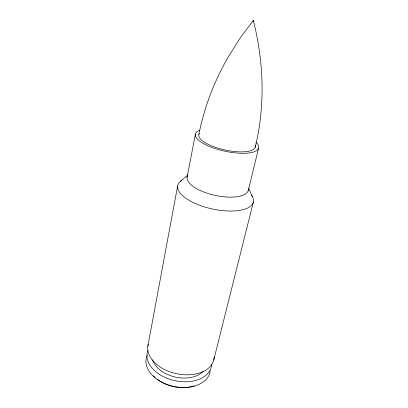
<?xml version="1.0" encoding="UTF-8"?>
<svg xmlns="http://www.w3.org/2000/svg" width="408" height="408" viewBox="0 0 408 408"><rect width="100%" height="100%" fill="white"/><g stroke="black" fill="none" stroke-linecap="round" stroke-linejoin="round"><path stroke-width="0.61" d="M147.844 346.163L177.602 186.028M187.068 177.454L195.315 134.564M198.875 134.4C204.184 107.365 214.276 81.371 227.929 57.472L239.792 38.561L253.322 20.4C262.981 58.37 265.052 98.476 257.484 137.011L255.23 147.385M253.052 21.644L253.322 20.4M248.237 190.618L258.596 148.211M213.705 360.213L253.291 202.307M180.52 181.203L187.899 174.869M248.661 188.44L252.46 196.681M255.219 145.314A28.932 9.328 12.3 0 1 225.874 150.175A28.932 9.328 12.3 0 1 199.242 133.651M214.174 357.087A33.696 21.746 12.3 0 1 177.49 373.891A33.696 21.746 12.3 0 1 148.247 344.306M251.568 195.213A38.729 15.596 12.3 0 1 212.471 209.008A38.729 15.596 12.3 0 1 181.907 180.224M248.401 188.496A31.309 12.133 12.3 0 1 216.714 195.728A31.309 12.133 12.3 0 1 187.282 176.419M256.046 142.316A32.395 10.445 12.3 0 1 225.022 151.24A32.395 10.445 12.3 0 1 199.869 130.198M211.757 364.155A32.834 21.553 12.3 0 1 174.996 380.71A32.834 21.553 12.3 0 1 147.905 350.538M203.031 371.571A27.77 18.222 12.3 0 1 174.94 376.977A27.77 18.222 12.3 0 1 152.587 359.79M210.268 370.938A32.66 21.716 12.3 0 1 172.365 386.121A32.66 21.716 12.3 0 1 147.099 355.546M194.432 385.815A30.284 20.216 12.3 0 1 192.122 386.498M191.525 386.646A30.284 20.216 12.3 0 1 156.876 378.991M155.03 377.42A30.284 20.216 12.3 0 1 153.377 375.768"/></g></svg>
